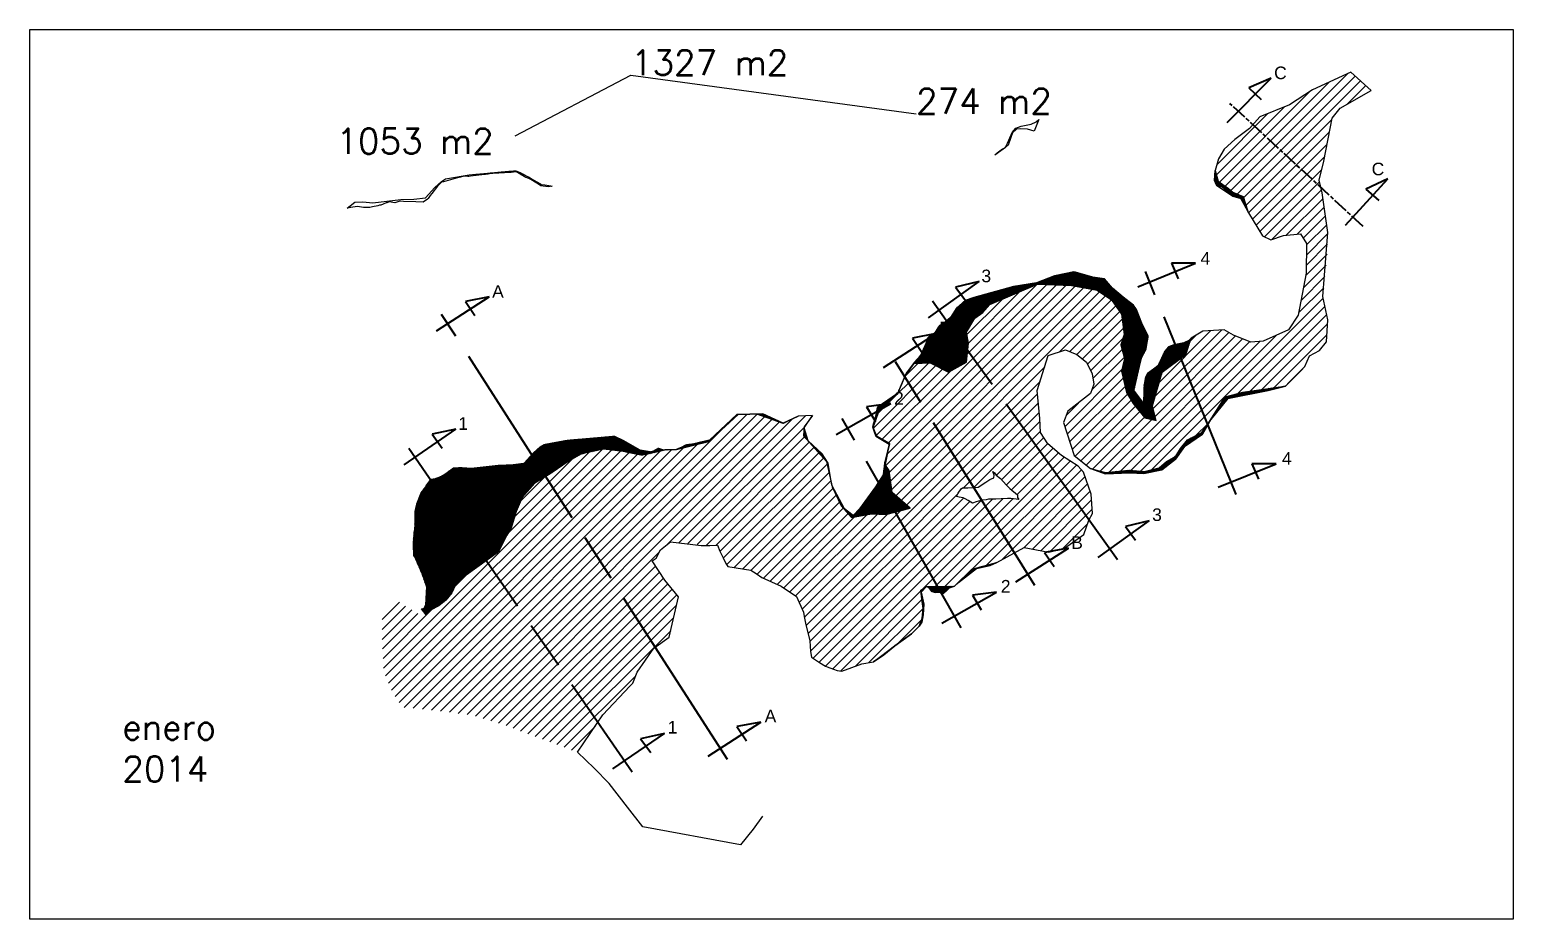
# Model space of a CAD drawing. Header units: metres. Extents: x 708941 to 724052, y 5405153 to 5413472.
# Drawn here: x 721692 to 724052, y 5405981 to 5407396 of the extents above; entities that cross this region are included whole.
import ezdxf

# ---------------------------------------------------------------- set-up
doc = ezdxf.new("R2010")
doc.units = ezdxf.units.M
doc.header["$LTSCALE"] = 12.7
doc.header["$MEASUREMENT"] = 0
doc.linetypes.add('ACAD_ISO08W100', pattern=[36, 24, -3, 6, -3])
doc.layers.add('contornos2', color=7, linetype='Continuous')
doc.layers.add('texto', color=7, linetype='Continuous')
doc.layers.add('corte', color=214, linetype='ACAD_ISO08W100', lineweight=40)
doc.styles.add('5mm', font='simplex', dxfattribs={"height": 2.5})
pattern_1 = [(45, (6811.0936, 946.8676), (-0.79549512883, 0.79549512883), [])]
pattern_2 = [(45, (13322.38214, 130.41411), (-0.0883883476483, 0.0883883476483), [])]
pattern_3 = [(45, (6811.0936, 946.8676), (-0.0883883476483, 0.0883883476483), [])]

msp = doc.modelspace()

# ---------------------------------------------------------------- hatches: boundary and pattern name
h = msp.add_hatch()
h.set_pattern_fill('ANSI31', color=250, scale=90, style=0)
h.set_pattern_definition([(45, (16064.47, 2075.857), (-7.954951288, 7.954951288), [])])
h.paths.add_polyline_path([(722436.8, 5406565.1), (722386.1, 5406528.3), (722368.4, 5406511.9), (722363.1, 5406500.2), (722353.9, 5406488.6), (722342.6, 5406479.7), (722329.2, 5406472.9), (722319, 5406461.3), (722299.1, 5406473.6), (722271.3, 5406490.8), (722252.1, 5406472.2), (722252.6, 5406423.1), (722254.8, 5406376.1), (722267.6, 5406344.2), (722283.9, 5406318.6), (722339.1, 5406313), (722394.4, 5406306), (722444.3, 5406291.2), (722563.5, 5406246.7), (722603.8, 5406306.2), (722651.2, 5406356.5), (722658.4, 5406374.4), (722684.5, 5406412.5), (722709.3, 5406430), (722723.8, 5406494), (722702, 5406520.7), (722681.7, 5406551), (722688, 5406555.6), (722695, 5406569), (722710.9, 5406581.4), (722760.5, 5406576.6), (722785.8, 5406576.1), (722802.4, 5406542.5), (722839.2, 5406536.5), (722856.2, 5406525.2), (722887.3, 5406511), (722911.9, 5406494.5), (722923, 5406469.5), (722925.8, 5406452.5), (722932.9, 5406424.4), (722935.3, 5406398.2), (722957.5, 5406383.9), (722983.6, 5406375.8), (723016.2, 5406387.3), (723034.3, 5406390.8), (723067.9, 5406415.8), (723094.7, 5406435.4), (723106.8, 5406447.5), (723111.9, 5406459.9), (723113.2, 5406475.6), (723111.1, 5406490.4), (723109.8, 5406504.6), (723118.7, 5406510.3), (723162.5, 5406510.9), (723163.4, 5406511.3), (723190.5, 5406538), (723230.2, 5406548.4), (723273.7, 5406572.7), (723313.3, 5406564.9), (723338.3, 5406571.4), (723368.9, 5406593.1), (723374.4, 5406607.6), (723377.1, 5406615.7), (723382.8, 5406626.3), (723380.5, 5406657.5), (723368.5, 5406692.4), (723360, 5406701.8), (723333.1, 5406718.9), (723311.6, 5406737.9), (723299.9, 5406755.4), (723298.6, 5406778), (723294.7, 5406822), (723312.2, 5406877.8), (723339.5, 5406886.9), (723358, 5406879.2), (723373.1, 5406867.4), (723382, 5406848.8), (723384.8, 5406832.2), (723379.7, 5406817.5), (723343.6, 5406789.1), (723336.3, 5406771.2), (723353.4, 5406718.9), (723378.8, 5406698.3), (723379.1, 5406698.2), (723403.1, 5406691.5), (723441.2, 5406695.6), (723465.4, 5406693.5), (723488.6, 5406699.2), (723500.4, 5406709), (723515.3, 5406717.7), (723522.7, 5406729.7), (723533.9, 5406743.8), (723556.4, 5406755.5), (723568.6, 5406773), (723593.8, 5406812), (723621.9, 5406819.3), (723689.2, 5406829.3), (723707.4, 5406845.4), (723720.4, 5406860.6), (723727.6, 5406877.6), (723743.7, 5406885.7), (723754.6, 5406899.9), (723756.7, 5406935), (723749, 5406971.8), (723756.2, 5407035.6), (723757, 5407073.4), (723748.3, 5407136.5), (723743.2, 5407156.8), (723750.5, 5407186.8), (723763.9, 5407255.4), (723776.7, 5407271.4), (723825.8, 5407299.3), (723793.8, 5407328.7), (723732.8, 5407300.3), (723696.2, 5407276.4), (723648.8, 5407257.5), (723632.4, 5407239.1), (723618.5, 5407228.7), (723609.1, 5407221.5), (723592, 5407206.2), (723583.6, 5407190.8), (723577.8, 5407172.2), (723582.7, 5407155.1), (723599.2, 5407143.6), (723605.8, 5407137.4), (723622.5, 5407130.5), (723630.4, 5407105.2), (723644.7, 5407082.9), (723652.8, 5407068.6), (723666.1, 5407061.9), (723686.2, 5407068.8), (723713.8, 5407071.4), (723723.1, 5407056.1), (723722.9, 5407009), (723709.9, 5406942.1), (723694.3, 5406919), (723653.6, 5406900.5), (723634.4, 5406898.8), (723606.9, 5406910.4), (723592.3, 5406918.6), (723558.2, 5406916.7), (723539.8, 5406905.2), (723531.2, 5406879.3), (723493.7, 5406851.2), (723477.9, 5406797.9), (723483.8, 5406774.4), (723466.2, 5406778.7), (723447.4, 5406801.7), (723436.7, 5406818.8), (723429, 5406852.8), (723433.4, 5406873.3), (723427.8, 5406895), (723433.3, 5406911.2), (723428.9, 5406943.7), (723412.8, 5406966.5), (723390, 5406981.5), (723349.2, 5406989.2), (723295.2, 5406991.4), (723219.4, 5406958.8), (723208.1, 5406946.1), (723195.4, 5406937.3), (723182.4, 5406914.9), (723185.3, 5406897.5), (723182.1, 5406867.4), (723153.4, 5406851.3), (723124.3, 5406866.4), (723099.1, 5406865.2), (723084.7, 5406844.8), (723072.7, 5406817.6), (723044.3, 5406793.2), (723033.9, 5406763.1), (723039.5, 5406749.5), (723060.4, 5406737.8), (723052.1, 5406705.2), (723059.1, 5406694.9), (723063.7, 5406659.7), (723092.8, 5406634.9), (723053.7, 5406625), (723031.1, 5406625.9), (722999.4, 5406620.2), (722983, 5406638.6), (722968.5, 5406669), (722959.6, 5406709.2), (722922.8, 5406750.2), (722923.8, 5406764.6), (722937.1, 5406782.4), (722914.4, 5406781.3), (722890.5, 5406769.6), (722848.4, 5406784.6), (722819.1, 5406784), (722771.8, 5406740.6), (722720.6, 5406728), (722702.1, 5406727.4), (722686.2, 5406723.3), (722667.1, 5406719.3), (722664.8, 5406719.1), (722645.4, 5406723), (722635.7, 5406725.4), (722604.8, 5406729), (722569.9, 5406721.2), (722569.9, 5406721.2), (722550.1, 5406710.5), (722521.5, 5406690.5), (722495.5, 5406674.9), (722475.3, 5406652), (722465.9, 5406629.9), (722457.5, 5406603.1), (722451.1, 5406591.9)])
h.paths.add_polyline_path([(723166.5, 5406653.7), (723169, 5406658.8), (723173.8, 5406665.9), (723175.8, 5406667.3), (723184.3, 5406667.2), (723195.9, 5406667.9), (723200.8, 5406668.3), (723212.9, 5406676.4), (723219.4, 5406680.5), (723225.5, 5406683.4), (723226.4, 5406687.5), (723224, 5406693.1), (723226.7, 5406691.3), (723229.6, 5406687.6), (723236.2, 5406682.3), (723245.2, 5406671.9), (723251.2, 5406666.3), (723263.2, 5406656.3), (723263.2, 5406652.1), (723265.7, 5406648.7), (723261.2, 5406649.3), (723252.8, 5406650.3), (723250.4, 5406650.3), (723247.3, 5406650.5), (723237.2, 5406649.7), (723229, 5406649.4), (723225.1, 5406649.4), (723217.2, 5406649.6), (723213.3, 5406648.4), (723207.7, 5406648), (723204.8, 5406647.1), (723197.5, 5406645.2), (723191.5, 5406643.2), (723184.8, 5406647), (723180.1, 5406649.8), (723177.1, 5406651.3), (723170.6, 5406652.4)], flags=16)
h = msp.add_hatch()
h.set_pattern_fill('ANSI31', color=46, scale=9, style=0)
h.set_pattern_definition(pattern_1)
h.paths.add_polyline_path([(723577.8, 5407172.2), (723582.7, 5407155.1), (723599.2, 5407143.6), (723605.8, 5407137.4), (723622.5, 5407130.5), (723629.8, 5407107.2), (723618.8, 5407127.3), (723606.2, 5407131.2), (723589.1, 5407145.7), (723579.8, 5407148.8), (723576.9, 5407156.4)])
h = msp.add_hatch()
h.set_pattern_fill('ANSI31', color=46, scale=9, style=0)
h.set_pattern_definition(pattern_1)
h.paths.add_polyline_path([(722937.1, 5406782.4), (722923.8, 5406764.6), (722922.8, 5406750.2), (722959.6, 5406709.2), (722968.5, 5406669), (722983, 5406638.6), (722999.4, 5406620.2), (723031.1, 5406625.9), (723053.7, 5406625), (723092.8, 5406634.9), (723063.7, 5406659.7), (723059.1, 5406694.9), (723052.1, 5406705.2), (723060.4, 5406737.8), (723039.5, 5406749.5), (723033.9, 5406763.1), (723044.3, 5406793.2), (723072.7, 5406817.6), (723084.7, 5406844.8), (723099.1, 5406865.2), (723124.3, 5406866.4), (723153.4, 5406851.3), (723182.1, 5406867.4), (723185.3, 5406897.5), (723182.4, 5406914.9), (723195.4, 5406937.3), (723208.1, 5406946.1), (723219.4, 5406958.8), (723295.2, 5406991.4), (723349.2, 5406989.2), (723390, 5406981.5), (723412.8, 5406966.5), (723428.9, 5406943.7), (723433.3, 5406911.2), (723427.8, 5406895), (723433.4, 5406873.3), (723429, 5406852.8), (723436.7, 5406818.8), (723447.4, 5406801.7), (723466.2, 5406778.7), (723483.8, 5406774.4), (723477.9, 5406797.9), (723493.7, 5406851.2), (723531.2, 5406879.3), (723539.8, 5406905.2), (723530.8, 5406881.9), (723507.7, 5406867.8), (723492.9, 5406856.5), (723486.4, 5406847), (723479.9, 5406817), (723472.4, 5406796.7), (723469.7, 5406792), (723449.1, 5406816.1), (723441.6, 5406840.2), (723440.1, 5406855.3), (723438.6, 5406882.9), (723443.6, 5406900.5), (723449.1, 5406910.4), (723456.1, 5406929.8), (723452.6, 5406950.8), (723447.7, 5406958.1), (723439.3, 5406964.1), (723420.7, 5406973), (723410.3, 5406977.8), (723402.1, 5406983.9), (723384.8, 5406997.1), (723373.1, 5407002.9), (723359.1, 5407007.8), (723353.2, 5407010.7), (723322.1, 5407004.3), (723293.7, 5406993.2), (723257, 5406987.5), (723193.9, 5406970), (723120, 5406903), (723109, 5406878), (723099.1, 5406866.7), (723086, 5406849.9), (723072.2, 5406817.3), (723040, 5406795.2), (723037.2, 5406780.7), (723032.4, 5406764.2), (723035.8, 5406754.6), (723038.1, 5406749.3), (723059, 5406736.7), (723052, 5406706.5), (723049.4, 5406688.1), (723037.3, 5406669), (723011.9, 5406634.1), (723001.9, 5406623.4), (722988.3, 5406634.1), (722968.1, 5406671.7), (722961.9, 5406706.7), (722952.4, 5406721.5), (722930.5, 5406742), (722924.1, 5406762.7)])
h = msp.add_hatch()
h.set_pattern_fill('ANSI31', color=30, style=0)
h.set_pattern_definition(pattern_3)
h.paths.add_polyline_path([(723353.2, 5407010.7), (723355.8, 5407010.6), (723383.1, 5407002.4), (723401.8, 5406999.7), (723414.7, 5406985.1), (723431.4, 5406970.4), (723447.7, 5406958.1), (723439.3, 5406964.1), (723410.3, 5406977.8), (723384.8, 5406997.1), (723373.1, 5407002.9), (723359.1, 5407007.8)])
h = msp.add_hatch()
h.set_pattern_fill('ANSI31', color=4, style=0)
h.set_pattern_definition(pattern_2)
h.paths.add_polyline_path([(723193.9, 5406970), (723180, 5406965.1), (723166.1, 5406953), (723157.8, 5406939.9), (723145.7, 5406928.6), (723139, 5406925.3), (723131.2, 5406913.2), (723121, 5406906.3), (723120, 5406903)])
h = msp.add_hatch()
h.set_pattern_fill('ANSI31', color=4, style=0)
h.set_pattern_definition(pattern_2)
h.paths.add_polyline_path([(723467.7, 5406887.5), (723471.4, 5406908.8), (723461.2, 5406929.1), (723452.6, 5406950.8), (723456.1, 5406929.8), (723449.1, 5406910.4), (723443.6, 5406900.5), (723438.6, 5406882.9), (723440.1, 5406855.3), (723441.6, 5406840.2), (723449.1, 5406816.1), (723469.7, 5406792), (723472.4, 5406796.7), (723479.9, 5406817), (723486.4, 5406847), (723492.9, 5406856.5), (723507.7, 5406867.8), (723494.9, 5406861.1), (723481.5, 5406850.5), (723464.7, 5406829.8), (723463.8, 5406801.9), (723448.6, 5406822.5), (723460.4, 5406873.8)])
h = msp.add_hatch()
h.set_pattern_fill('ANSI31', color=102, style=0)
h.set_pattern_definition(pattern_3)
h.paths.add_polyline_path([(723464.7, 5406829.8), (723466.9, 5406842.8), (723470.2, 5406849.4), (723485.4, 5406860.1), (723491.1, 5406864.5), (723493.8, 5406872.4), (723496.1, 5406878.9), (723498.3, 5406884.3), (723504.2, 5406890.1), (723511.4, 5406890.7), (723518.4, 5406890.4), (723521.7, 5406890.2), (723532.6, 5406886.7), (723530.8, 5406881.9), (723510.2, 5406869.3), (723494.9, 5406861.1), (723481.5, 5406850.5)])
h = msp.add_hatch()
h.set_pattern_fill('ANSI31', color=5)
h.set_pattern_definition([(45, (7053.77606, 599.07229), (-0.0883883476483, 0.0883883476483), [])])
h.paths.add_polyline_path([(723470.2, 5406849.4), (723479.5, 5406856.1), (723486.7, 5406861.4), (723490, 5406867.8), (723497.7, 5406884.8), (723503.5, 5406891.4), (723512.1, 5406894.6), (723527.8, 5406898.1), (723535.7, 5406901.6), (723539.8, 5406905.2), (723532.6, 5406886.7), (723521.7, 5406890.2), (723511.3, 5406890.7), (723504.1, 5406890.1), (723498.3, 5406884.3), (723495.4, 5406876.9), (723491.2, 5406864.6), (723486.6, 5406861), (723485.4, 5406860.1), (723482.4, 5406858), (723475.8, 5406853.4), (723473.8, 5406851.9), (723472.9, 5406851.3), (723471.9, 5406850.6), (723471.4, 5406850.3), (723470.8, 5406849.9), (723470.5, 5406849.7), (723470.4, 5406849.6), (723470.4, 5406849.6)])
h = msp.add_hatch()
h.set_pattern_fill('ANSI31', color=46, scale=9, style=0)
h.set_pattern_definition(pattern_1)
h.paths.add_polyline_path([(723379.3, 5406698.1), (723403.1, 5406691.5), (723441.2, 5406695.6), (723465.4, 5406693.5), (723488.6, 5406699.2), (723500.4, 5406709), (723515.3, 5406717.7), (723522.7, 5406729.7), (723533.9, 5406743.8), (723556.4, 5406755.5), (723568.6, 5406773), (723593.8, 5406812), (723621.9, 5406819.3), (723689.2, 5406829.3), (723662, 5406822.1), (723598.2, 5406809.2), (723571, 5406776.2), (723557.8, 5406752.8), (723542.9, 5406742.7), (723529.2, 5406732.9), (723514.7, 5406713.1), (723492.8, 5406695.9), (723464.6, 5406690.2), (723441.9, 5406691.1), (723402.9, 5406689.4)])
h = msp.add_hatch()
h.set_pattern_fill('ANSI31', color=46, scale=9, style=0)
h.set_pattern_definition([(45, (14361.4493, -2725.0722), (-0.79549512883, 0.79549512883), [])])
h.paths.add_polyline_path([(722322.5, 5406465.2), (722315.2, 5406474.8), (722341.2, 5406480.5), (722351.5, 5406486.8), (722346.5, 5406499.8), (722344.6, 5406506.5), (722336.2, 5406542.2), (722349.6, 5406581.3), (722358.5, 5406599.7), (722370.8, 5406621.4), (722383.4, 5406631.2), (722410.3, 5406655.2), (722434.9, 5406680), (722448.2, 5406687.3), (722502.6, 5406696), (722528.5, 5406709.9), (722552, 5406720.6), (722569.9, 5406721.2), (722594, 5406729), (722622.1, 5406733.1), (722643.3, 5406724.5), (722666.8, 5406720), (722702.7, 5406728.1), (722721.4, 5406728.6), (722737.5, 5406734.4), (722771.4, 5406740.9), (722816.6, 5406784.1), (722858.3, 5406785), (722890.3, 5406770.3), (722914.4, 5406781.3), (722890.5, 5406769.6), (722848.4, 5406784.6), (722819.1, 5406784), (722771.8, 5406740.6), (722720.6, 5406728), (722702.1, 5406727.4), (722686.2, 5406723.3), (722667.1, 5406719.3), (722664.8, 5406719.1), (722645.4, 5406723), (722635.7, 5406725.4), (722604.8, 5406729), (722569.9, 5406721.2), (722569.9, 5406721.2), (722550.1, 5406710.5), (722521.5, 5406690.5), (722495.5, 5406674.9), (722475.3, 5406652), (722465.9, 5406629.9), (722457.5, 5406603.1), (722451.1, 5406591.9), (722436.8, 5406565.1), (722386.1, 5406528.3), (722368.4, 5406511.9), (722363.1, 5406500.2), (722353.9, 5406488.6), (722342.6, 5406479.7), (722329.2, 5406472.9)])
h = msp.add_hatch()
h.set_pattern_fill('ANSI31', color=30, style=0)
h.set_pattern_definition(pattern_3)
h.paths.add_polyline_path([(722318.9, 5406475.6), (722341.2, 5406480.5), (722351.5, 5406486.8), (722340.5, 5406503.7), (722333.8, 5406555.2), (722350.1, 5406593.8), (722365.8, 5406622.5), (722385.6, 5406638.6), (722411.2, 5406662.1), (722439.4, 5406686), (722472.7, 5406696.6), (722507.5, 5406699.9), (722540.8, 5406719.4), (722577.3, 5406723.6), (722594, 5406729), (722622.1, 5406733.1), (722643.3, 5406724.5), (722666.8, 5406720), (722702.7, 5406728.1), (722702.4, 5406728.1), (722686.3, 5406724.4), (722678, 5406723.3), (722656, 5406726), (722624.4, 5406746.2), (722587.7, 5406744.5), (722548, 5406736.5), (722513.8, 5406711.4), (722489.6, 5406698.6), (722452.9, 5406694.9), (722414.9, 5406694.7), (722371.3, 5406665.8), (722351.3, 5406643.1), (722341.8, 5406622), (722326.6, 5406563.6), (722324, 5406527.7), (722321.5, 5406481.2)])
h = msp.add_hatch()
h.set_pattern_fill('ANSI31', color=5)
h.set_pattern_definition([(45, (6968.08321, 524.51514), (-0.0883883476483, 0.0883883476483), [])])
h.paths.add_polyline_path([(722679.8, 5406724.8), (722674.4, 5406723.8), (722665.9, 5406724.8), (722662.2, 5406725.3), (722662.1, 5406725.3), (722658.6, 5406727.6), (722655.6, 5406729.4), (722646.1, 5406735.4), (722642.7, 5406736.7), (722638.5, 5406738.3), (722638.3, 5406738.5), (722632.7, 5406741.9), (722631.7, 5406742.5), (722624.8, 5406746.6), (722623.9, 5406747.1), (722622.7, 5406747.8), (722622.6, 5406747.9), (722618.2, 5406747.1), (722614.9, 5406746.5), (722614, 5406746.4), (722609.1, 5406746.4), (722607.1, 5406746.4), (722604.8, 5406746.4), (722603.6, 5406746.3), (722599.6, 5406745.9), (722595.1, 5406745.4), (722594.7, 5406745.4), (722591.9, 5406745.3), (722589.2, 5406745.3), (722586.8, 5406745.2), (722586, 5406745.2), (722585.1, 5406745.2), (722582.9, 5406744.8), (722578.2, 5406744.1), (722573.7, 5406743.4), (722572.1, 5406743.2), (722550.1, 5406740.6), (722547.2, 5406740.3), (722545.6, 5406740.3), (722538.8, 5406740.6), (722537.9, 5406740.3), (722534.2, 5406739), (722525.9, 5406736.8), (722507, 5406731.9), (722505.4, 5406731.5), (722503.9, 5406731.2), (722497.3, 5406724.6), (722488.4, 5406713.2), (722485.8, 5406709.8), (722482.6, 5406705.2), (722481.6, 5406703.9), (722474.6, 5406699.3), (722463.2, 5406699.8), (722443.3, 5406700.7), (722437.7, 5406700.9), (722429.4, 5406698.2), (722420.5, 5406699.7), (722420.3, 5406699.8), (722417.3, 5406698.6), (722416.8, 5406698.6), (722416.6, 5406698.7), (722415.6, 5406698.2), (722411.3, 5406696.3), (722407.2, 5406694.7), (722405.5, 5406694.4), (722402.6, 5406693.7), (722393.9, 5406691.9), (722389.7, 5406691), (722383.5, 5406691), (722380, 5406690.9), (722370.4, 5406692.4), (722370.1, 5406692.3), (722362.7, 5406691.5), (722353.9, 5406689.9), (722366.2, 5406699.1), (722378.5, 5406699.6), (722394.6, 5406698.4), (722439.1, 5406703.3), (722459.7, 5406704), (722478.4, 5406706.4), (722493.2, 5406722.8), (722504.1, 5406732.4), (722510.4, 5406736.2), (722547.7, 5406743), (722558.5, 5406744), (722564.8, 5406744.5), (722571.1, 5406745), (722577, 5406745.5), (722581.4, 5406745.9), (722588.2, 5406746.5), (722598.7, 5406747.4), (722610.8, 5406748.5), (722618.4, 5406749.1), (722622.3, 5406749.5), (722629, 5406746.3), (722632.8, 5406744.5), (722634.6, 5406743.7), (722636, 5406743), (722639.5, 5406741), (722642.1, 5406739.5), (722648.3, 5406735.9), (722655.5, 5406731.8), (722661.2, 5406728.5), (722662.6, 5406727.7), (722668.5, 5406726.7), (722674.7, 5406725.7), (722677.1, 5406725.3), (722679.1, 5406725)])
h = msp.add_hatch()
h.set_pattern_fill('ANSI31', color=102, style=0)
h.set_pattern_definition(pattern_3)
h.paths.add_polyline_path([(722572.7, 5406743.2), (722585.1, 5406745.2), (722592.1, 5406745.3), (722595, 5406745.4), (722598.7, 5406745.8), (722605.2, 5406746.4), (722614.1, 5406746.4), (722618, 5406747.1), (722622.7, 5406747.9), (722631.7, 5406742.6), (722638.2, 5406738.5), (722646, 5406735.4), (722657.9, 5406728), (722662.2, 5406725.3), (722656, 5406726), (722624.4, 5406746.2), (722599, 5406745), (722587.7, 5406744.5), (722583.7, 5406743.7)])
h = msp.add_hatch()
h.set_pattern_fill('ANSI31', color=102, style=0)
h.set_pattern_definition(pattern_3)
h.paths.add_polyline_path([(722720.3, 5406728.6), (722721.4, 5406728.6), (722737.5, 5406734.4), (722753.7, 5406737.5), (722771.4, 5406740.9), (722773.9, 5406743.2), (722784.3, 5406753.2), (722773.5, 5406743.3), (722765.2, 5406741.5), (722760.3, 5406740.4), (722747.4, 5406737.2), (722737.5, 5406736.1), (722729.2, 5406732.1)])
h = msp.add_hatch()
h.set_pattern_fill('ANSI31', color=1, scale=9, style=0)
h.set_pattern_definition([(45, (3514.838, 2507.7259), (-0.79549512883, 0.79549512883), [])])
h.paths.add_polyline_path([(722323, 5406508.6), (722315.1, 5406531), (722303.1, 5406558.5), (722302.2, 5406580.5), (722307.3, 5406598.9), (722307.6, 5406612.3), (722313.9, 5406628.1), (722324.4, 5406643.9), (722335.3, 5406659), (722353.4, 5406673), (722370.7, 5406680.5), (722382.8, 5406684.8), (722399.9, 5406687.4), (722415.9, 5406697.3), (722448.2, 5406699.7), (722474, 5406698), (722487.5, 5406701.1), (722505.7, 5406726.1), (722533.4, 5406736.4), (722557.1, 5406738.3), (722548, 5406736.5), (722513.8, 5406711.4), (722489.6, 5406698.6), (722452.9, 5406694.9), (722414.9, 5406694.7), (722371.3, 5406665.8), (722351.3, 5406643.1), (722341.8, 5406622), (722326.6, 5406563.6)])
h = msp.add_hatch()
h.set_pattern_fill('ANSI31', color=4, style=0)
h.set_pattern_definition(pattern_2)
h.paths.add_polyline_path([(722594, 5406729), (722577.3, 5406723.6), (722540.8, 5406719.4), (722507.5, 5406699.9), (722472.7, 5406696.6), (722439.4, 5406686), (722411.2, 5406662.1), (722385.6, 5406638.6), (722365.8, 5406622.5), (722350.1, 5406593.8), (722333.8, 5406555.2), (722340.5, 5406503.7), (722351.5, 5406486.8), (722346.5, 5406499.8), (722344.6, 5406506.5), (722336.2, 5406542.2), (722349.6, 5406581.3), (722358.5, 5406599.7), (722370.8, 5406621.4), (722383.4, 5406631.2), (722410.3, 5406655.2), (722434.9, 5406680), (722448.2, 5406687.3), (722502.6, 5406696), (722528.5, 5406709.9), (722552, 5406720.6), (722569.9, 5406721.2)])
h = msp.add_hatch()
h.set_pattern_fill('ANSI31', color=102, style=0)
h.set_pattern_definition(pattern_3)
h.paths.add_polyline_path([(722481.7, 5406704), (722486.3, 5406710.5), (722490.4, 5406715.7), (722495.5, 5406722.2), (722497.6, 5406724.9), (722503.8, 5406731.2), (722505.4, 5406731.5), (722490.2, 5406709.6)])
h = msp.add_hatch()
h.set_pattern_fill('ANSI31', color=102, style=0)
h.set_pattern_definition(pattern_3)
h.paths.add_polyline_path([(722534.3, 5406739), (722538.8, 5406740.6), (722547.2, 5406740.3)])
h = msp.add_hatch()
h.set_pattern_fill('ANSI31', color=102, style=0)
h.set_pattern_definition(pattern_3)
h.paths.add_polyline_path([(722674.4, 5406723.8), (722678, 5406723.3), (722686.3, 5406724.4), (722700.3, 5406727.6), (722692.1, 5406730.6), (722683.8, 5406725.6)])
h = msp.add_hatch()
h.set_pattern_fill('ANSI31', color=102, style=0)
h.set_pattern_definition([(45, (15139.3458, -1075.63217), (-0.0883883476483, 0.0883883476483), [])])
h.paths.add_polyline_path([(722322.7, 5406670.4), (722338.4, 5406674.6), (722348.1, 5406683), (722365.9, 5406689.5), (722388.7, 5406690.5), (722405.4, 5406694), (722407.2, 5406694.7), (722397.8, 5406692.7), (722394, 5406691.9), (722389.7, 5406691), (722379.9, 5406690.9), (722370.4, 5406692.4), (722362.1, 5406691.4), (722353.9, 5406689.9), (722347.3, 5406686.1), (722345.5, 5406685.1), (722337.4, 5406682), (722329.7, 5406680.7), (722326, 5406675.3)])
h = msp.add_hatch()
h.set_pattern_fill('ANSI31', color=102, style=0)
h.set_pattern_definition(pattern_3)
h.paths.add_polyline_path([(722411.6, 5406696.4), (722416.6, 5406698.7), (722417.3, 5406698.6)])
h = msp.add_hatch()
h.set_pattern_fill('ANSI31', color=46, scale=9, style=0)
h.set_pattern_definition(pattern_1)
h.paths.add_polyline_path([(723034.3, 5406390.8), (723067.9, 5406415.8), (723094.7, 5406435.4), (723106.8, 5406447.5), (723111.9, 5406459.9), (723113.2, 5406475.6), (723111.1, 5406490.4), (723109.8, 5406504.6), (723118.7, 5406510.3), (723162.5, 5406510.9), (723163.4, 5406511.3), (723190.5, 5406538), (723230.2, 5406548.4), (723219.6, 5406544), (723198.2, 5406539.1), (723169.4, 5406516.6), (723163.3, 5406511.1), (723155.2, 5406508.3), (723151.1, 5406504.3), (723145.7, 5406499.3), (723139.6, 5406501.4), (723132.9, 5406501.1), (723127, 5406502.6), (723122.1, 5406509.1), (723118.7, 5406510.3), (723118.7, 5406510.3), (723110.1, 5406501.4), (723114.3, 5406482.4), (723113.5, 5406465.4), (723112.2, 5406459.7), (723110.9, 5406453.6), (723107, 5406447.4), (723094.8, 5406435.3), (723068.2, 5406415.8), (723062.5, 5406411), (723056.7, 5406406.5), (723050.5, 5406401.9)])
at = {"layer": 'texto'}
h = msp.add_hatch(dxfattribs=at)
h.set_pattern_fill('ANSI31', color=216, style=0)
h.set_pattern_definition([(45, (3811.40674, 1038.13533), (-0.0883883476483, 0.0883883476483), [])])
h.paths.add_polyline_path([(722303, 5406558.8), (722302.6, 5406559.5), (722301.9, 5406580.4), (722304.4, 5406606.5), (722304.4, 5406628.9), (722307.4, 5406642), (722314.6, 5406660.2), (722322.7, 5406670.4), (722338.4, 5406674.6), (722348.1, 5406683), (722365.9, 5406689.5), (722388.7, 5406690.5), (722405.4, 5406694), (722420.3, 5406699.8), (722428.5, 5406698.3), (722430.3, 5406698.4), (722437.7, 5406700.9), (722474.6, 5406699.3), (722490.2, 5406709.6), (722505.4, 5406731.5), (722534.3, 5406739), (722572.2, 5406743.2), (722583.7, 5406743.7), (722557.1, 5406738.3), (722533.4, 5406736.4), (722505.7, 5406726.1), (722487.5, 5406701.1), (722474, 5406698), (722448.2, 5406699.7), (722415.9, 5406697.3), (722399.9, 5406687.4), (722382.8, 5406684.8), (722370.7, 5406680.5), (722353.4, 5406673), (722335.3, 5406659), (722324.4, 5406643.9), (722313.9, 5406628.1), (722307.6, 5406612.3), (722307.3, 5406598.9), (722302.2, 5406580.5)])

# ---------------------------------------------------------------- linework, layer by layer
for points in [[(721691.7, 5407396.1), (724052.2, 5407396.1), (724052.2, 5405981.1), (721691.7, 5405981.1)], [(723227.5, 5407197.2), (723236.9, 5407203.9), (723244, 5407209.2), (723247.3, 5407215.6), (723255.1, 5407232.6), (723260.9, 5407239.2), (723269.4, 5407242.4), (723285.1, 5407245.9), (723293, 5407249.4), (723297.1, 5407253), (723289.9, 5407234.5), (723279, 5407238), (723268.7, 5407238.5), (723261.5, 5407237.9), (723255.6, 5407232.1), (723252.7, 5407224.7), (723248.5, 5407212.4), (723243.9, 5407208.8), (723242.7, 5407207.8), (723239.7, 5407205.8), (723233.2, 5407201.2), (723231.1, 5407199.7), (723230.2, 5407199.1), (723229.2, 5407198.4), (723228.7, 5407198.1), (723228.2, 5407197.7), (723227.8, 5407197.5), (723227.8, 5407197.4), (723227.7, 5407197.4)], [(722522.8, 5407147.2), (722517.4, 5407146.1), (722508.9, 5407147.2), (722505.2, 5407147.6), (722505.1, 5407147.7), (722501.6, 5407149.9), (722498.6, 5407151.8), (722489.1, 5407157.7), (722485.7, 5407159.1), (722481.5, 5407160.7), (722481.3, 5407160.8), (722475.8, 5407164.3), (722474.8, 5407164.9), (722467.8, 5407169), (722466.9, 5407169.5), (722465.7, 5407170.2), (722465.6, 5407170.2), (722461.2, 5407169.4), (722457.9, 5407168.9), (722457, 5407168.7), (722452.1, 5407168.8), (722450.1, 5407168.8), (722447.8, 5407168.8), (722446.6, 5407168.6), (722442.6, 5407168.2), (722438.1, 5407167.8), (722437.7, 5407167.7), (722435, 5407167.7), (722432.2, 5407167.6), (722429.8, 5407167.6), (722429, 5407167.6), (722428.1, 5407167.5), (722425.9, 5407167.2), (722421.2, 5407166.5), (722416.7, 5407165.7), (722415.1, 5407165.6), (722393.1, 5407162.9), (722390.2, 5407162.6), (722388.6, 5407162.7), (722381.8, 5407163), (722380.9, 5407162.6), (722377.2, 5407161.3), (722368.9, 5407159.2), (722350.1, 5407154.3), (722348.4, 5407153.9), (722346.9, 5407153.5), (722340.3, 5407147), (722331.4, 5407135.5), (722328.8, 5407132.2), (722325.6, 5407127.6), (722324.6, 5407126.3), (722317.6, 5407121.6), (722306.2, 5407122.1), (722286.3, 5407123), (722280.7, 5407123.2), (722272.4, 5407120.5), (722263.5, 5407122.1), (722263.3, 5407122.1), (722260.3, 5407120.9), (722259.8, 5407121), (722259.6, 5407121), (722258.6, 5407120.6), (722254.3, 5407118.6), (722250.2, 5407117.1), (722248.5, 5407116.7), (722245.6, 5407116.1), (722236.9, 5407114.2), (722232.7, 5407113.4), (722226.6, 5407113.3), (722223, 5407113.2), (722213.4, 5407114.7), (722213.1, 5407114.7), (722205.7, 5407113.8), (722196.9, 5407112.2), (722209.2, 5407121.5), (722221.5, 5407122), (722237.6, 5407120.8), (722282.1, 5407125.7), (722302.7, 5407126.3), (722321.4, 5407128.8), (722336.2, 5407145.2), (722347.1, 5407154.8), (722353.4, 5407158.6), (722390.7, 5407165.4), (722401.5, 5407166.3), (722407.9, 5407166.9), (722414.1, 5407167.4), (722420, 5407167.9), (722424.4, 5407168.3), (722431.2, 5407168.8), (722441.7, 5407169.7), (722453.8, 5407170.8), (722461.4, 5407171.5), (722465.3, 5407171.8), (722472.1, 5407168.7), (722475.8, 5407166.9), (722477.6, 5407166.1), (722479, 5407165.4), (722482.6, 5407163.3), (722485.1, 5407161.9), (722491.3, 5407158.3), (722498.5, 5407154.1), (722504.3, 5407150.8), (722505.6, 5407150), (722511.5, 5407149.1), (722517.7, 5407148), (722520.2, 5407147.6), (722522.1, 5407147.3)]]:
    msp.add_lwpolyline(points, close=True)
msp.add_lwpolyline([(722464.2, 5407227.1), (722648.3, 5407323.7), (723102, 5407262.4)])
at = {"color": 46}
for points in [[(723577.8, 5407172.2), (723582.7, 5407155.1), (723599.2, 5407143.6), (723605.8, 5407137.4), (723622.5, 5407130.5), (723629.8, 5407107.2), (723618.8, 5407127.3), (723606.2, 5407131.2), (723589.1, 5407145.7), (723579.8, 5407148.8), (723576.9, 5407156.4)], [(722937.1, 5406782.4), (722923.8, 5406764.6), (722922.8, 5406750.2), (722959.6, 5406709.2), (722968.5, 5406669), (722983, 5406638.6), (722999.4, 5406620.2), (723031.1, 5406625.9), (723053.7, 5406625), (723092.8, 5406634.9), (723063.7, 5406659.7), (723059.1, 5406694.9), (723052.1, 5406705.2), (723060.4, 5406737.8), (723039.5, 5406749.5), (723033.9, 5406763.1), (723044.3, 5406793.2), (723072.7, 5406817.6), (723084.7, 5406844.8), (723099.1, 5406865.2), (723124.3, 5406866.4), (723153.4, 5406851.3), (723182.1, 5406867.4), (723185.3, 5406897.5), (723182.4, 5406914.9), (723195.4, 5406937.3), (723208.1, 5406946.1), (723219.4, 5406958.8), (723295.2, 5406991.4), (723349.2, 5406989.2), (723390, 5406981.5), (723412.8, 5406966.5), (723428.9, 5406943.7), (723433.3, 5406911.2), (723427.8, 5406895), (723433.4, 5406873.3), (723429, 5406852.8), (723436.7, 5406818.8), (723447.4, 5406801.7), (723466.2, 5406778.7), (723483.8, 5406774.4), (723477.9, 5406797.9), (723493.7, 5406851.2), (723531.2, 5406879.3), (723539.8, 5406905.2), (723530.8, 5406881.9), (723507.7, 5406867.8), (723492.9, 5406856.5), (723486.4, 5406847), (723479.9, 5406817), (723472.4, 5406796.7), (723469.7, 5406792), (723449.1, 5406816.1), (723441.6, 5406840.2), (723440.1, 5406855.3), (723438.6, 5406882.9), (723443.6, 5406900.5), (723449.1, 5406910.4), (723456.1, 5406929.8), (723452.6, 5406950.8), (723447.7, 5406958.1), (723439.3, 5406964.1), (723420.7, 5406973), (723410.3, 5406977.8), (723402.1, 5406983.9), (723384.8, 5406997.1), (723373.1, 5407002.9), (723359.1, 5407007.8), (723353.2, 5407010.7), (723322.1, 5407004.3), (723293.7, 5406993.2), (723257, 5406987.5), (723193.9, 5406970), (723120, 5406903), (723109, 5406878), (723099.1, 5406866.7), (723086, 5406849.9), (723072.2, 5406817.3), (723040, 5406795.2), (723037.2, 5406780.7), (723032.4, 5406764.2), (723035.8, 5406754.6), (723038.1, 5406749.3), (723059, 5406736.7), (723052, 5406706.5), (723049.4, 5406688.1), (723037.3, 5406669), (723011.9, 5406634.1), (723001.9, 5406623.4), (722988.3, 5406634.1), (722968.1, 5406671.7), (722961.9, 5406706.7), (722952.4, 5406721.5), (722930.5, 5406742), (722924.1, 5406762.7)], [(723379.3, 5406698.1), (723403.1, 5406691.5), (723441.2, 5406695.6), (723465.4, 5406693.5), (723488.6, 5406699.2), (723500.4, 5406709), (723515.3, 5406717.7), (723522.7, 5406729.7), (723533.9, 5406743.8), (723556.4, 5406755.5), (723568.6, 5406773), (723593.8, 5406812), (723621.9, 5406819.3), (723689.2, 5406829.3), (723662, 5406822.1), (723598.2, 5406809.2), (723571, 5406776.2), (723557.8, 5406752.8), (723542.9, 5406742.7), (723529.2, 5406732.9), (723514.7, 5406713.1), (723492.8, 5406695.9), (723464.6, 5406690.2), (723441.9, 5406691.1), (723402.9, 5406689.4)], [(722322.5, 5406465.2), (722315.2, 5406474.8), (722341.2, 5406480.5), (722351.5, 5406486.8), (722346.5, 5406499.8), (722344.6, 5406506.5), (722336.2, 5406542.2), (722349.6, 5406581.3), (722358.5, 5406599.7), (722370.8, 5406621.4), (722383.4, 5406631.2), (722410.3, 5406655.2), (722434.9, 5406680), (722448.2, 5406687.3), (722502.6, 5406696), (722528.5, 5406709.9), (722552, 5406720.6), (722569.9, 5406721.2), (722594, 5406729), (722622.1, 5406733.1), (722643.3, 5406724.5), (722666.8, 5406720), (722702.7, 5406728.1), (722721.4, 5406728.6), (722737.5, 5406734.4), (722771.4, 5406740.9), (722816.6, 5406784.1), (722858.3, 5406785), (722890.3, 5406770.3), (722914.4, 5406781.3), (722890.5, 5406769.6), (722848.4, 5406784.6), (722819.1, 5406784), (722771.8, 5406740.6), (722720.6, 5406728), (722702.1, 5406727.4), (722686.2, 5406723.3), (722667.1, 5406719.3), (722664.8, 5406719.1), (722645.4, 5406723), (722635.7, 5406725.4), (722604.8, 5406729), (722569.9, 5406721.2), (722569.9, 5406721.2), (722550.1, 5406710.5), (722521.5, 5406690.5), (722495.5, 5406674.9), (722475.3, 5406652), (722465.9, 5406629.9), (722457.5, 5406603.1), (722451.1, 5406591.9), (722436.8, 5406565.1), (722386.1, 5406528.3), (722368.4, 5406511.9), (722363.1, 5406500.2), (722353.9, 5406488.6), (722342.6, 5406479.7), (722329.2, 5406472.9)], [(723034.3, 5406390.8), (723067.9, 5406415.8), (723094.7, 5406435.4), (723106.8, 5406447.5), (723111.9, 5406459.9), (723113.2, 5406475.6), (723111.1, 5406490.4), (723109.8, 5406504.6), (723118.7, 5406510.3), (723162.5, 5406510.9), (723163.4, 5406511.3), (723190.5, 5406538), (723230.2, 5406548.4), (723219.6, 5406544), (723198.2, 5406539.1), (723169.4, 5406516.6), (723163.3, 5406511.1), (723155.2, 5406508.3), (723151.1, 5406504.3), (723145.7, 5406499.3), (723139.6, 5406501.4), (723132.9, 5406501.1), (723127, 5406502.6), (723122.1, 5406509.1), (723118.7, 5406510.3), (723118.7, 5406510.3), (723110.1, 5406501.4), (723114.3, 5406482.4), (723113.5, 5406465.4), (723112.2, 5406459.7), (723110.9, 5406453.6), (723107, 5406447.4), (723094.8, 5406435.3), (723068.2, 5406415.8), (723062.5, 5406411), (723056.7, 5406406.5), (723050.5, 5406401.9)]]:
    msp.add_lwpolyline(points, close=True, dxfattribs=at)
at = {"color": 5}
for points in [[(723464.7, 5406829.8), (723463.8, 5406801.9), (723448.6, 5406822.5), (723460.4, 5406873.8), (723467.7, 5406887.5), (723471.4, 5406908.8), (723461.2, 5406929.1), (723461.2, 5406929.1), (723461.2, 5406929.1), (723452.6, 5406950.8), (723447.7, 5406958.1), (723431.4, 5406970.4), (723414.7, 5406985.1), (723401.8, 5406999.7), (723383.1, 5407002.4), (723355.8, 5407010.6), (723353.2, 5407010.7), (723322.1, 5407004.3), (723293.7, 5406993.2), (723257, 5406987.5), (723193.9, 5406970), (723180, 5406965.1), (723166.1, 5406953), (723157.8, 5406939.9), (723145.7, 5406928.6), (723139, 5406925.3), (723131.2, 5406913.2), (723121, 5406906.3), (723120, 5406903), (723109, 5406878), (723099.1, 5406866.7), (723086, 5406849.9), (723086, 5406849.9), (723072.2, 5406817.3), (723040, 5406795.2), (723037.2, 5406780.7), (723037.2, 5406780.7), (723032.4, 5406764.2), (723038.1, 5406749.3), (723059, 5406736.7), (723049.4, 5406688.1), (723037.3, 5406669), (723011.9, 5406634.1), (723001.9, 5406623.4), (722988.3, 5406634.1), (722988.3, 5406634.1), (722968.1, 5406671.7), (722961.9, 5406706.7), (722952.4, 5406721.5), (722930.5, 5406742), (722924.1, 5406762.7), (722924.1, 5406762.7), (722937.1, 5406782.4), (722914.4, 5406781.3), (722890.3, 5406770.3), (722858.3, 5406785), (722816.6, 5406784.1), (722773.5, 5406743.3)], [(722322.7, 5406670.4), (722314.6, 5406660.2), (722307.4, 5406642), (722304.4, 5406628.9), (722304.4, 5406606.5), (722301.9, 5406580.4), (722302.6, 5406559.5), (722303.6, 5406558)], [(722322.7, 5406670.4), (722314.6, 5406660.2), (722307.4, 5406642), (722304.4, 5406628.9), (722304.4, 5406606.5), (722301.9, 5406580.4), (722302.6, 5406559.5), (722303.6, 5406558)]]:
    msp.add_lwpolyline(points, dxfattribs=at)
msp.add_lwpolyline([(723191.5, 5406643.2), (723184.8, 5406647), (723180.1, 5406649.8), (723177.1, 5406651.3), (723170.6, 5406652.4), (723166.5, 5406653.7), (723169, 5406658.8), (723173.8, 5406665.9), (723175.8, 5406667.3), (723184.3, 5406667.2), (723195.9, 5406667.9), (723200.8, 5406668.3), (723212.9, 5406676.4), (723219.4, 5406680.5), (723225.5, 5406683.4), (723226.4, 5406687.5), (723224, 5406693.1), (723226.7, 5406691.3), (723229.6, 5406687.6), (723236.2, 5406682.3), (723245.2, 5406671.9), (723251.2, 5406666.3), (723263.2, 5406656.3), (723263.2, 5406652.1), (723265.7, 5406648.7), (723261.2, 5406649.3), (723252.8, 5406650.3), (723250.4, 5406650.3), (723247.3, 5406650.5), (723237.2, 5406649.7), (723229, 5406649.4), (723225.1, 5406649.4), (723217.2, 5406649.6), (723213.3, 5406648.4), (723207.7, 5406648), (723204.8, 5406647.1), (723197.5, 5406645.2)], close=True, dxfattribs=at)
at = {"layer": 'contornos2', "color": 5}
for points in [[(722857.7, 5406145.3), (722842.7, 5406124.5), (722822.7, 5406099.4), (722667, 5406128.3), (722643.1, 5406159.3), (722613.5, 5406197), (722589.8, 5406221.5), (722563.5, 5406246.7), (722603.8, 5406306.2), (722646.8, 5406351.8), (722651.2, 5406356.5), (722658.4, 5406374.4), (722684.5, 5406412.5), (722709.3, 5406430), (722723.8, 5406494), (722702.2, 5406520.5), (722682.1, 5406551), (722688.2, 5406555.7), (722695.1, 5406569), (722711.1, 5406581.3), (722711.1, 5406581.3), (722759.9, 5406575.9), (722774.1, 5406575.4), (722786.1, 5406576.1), (722789.7, 5406566.4), (722795.2, 5406556.2), (722799.5, 5406547), (722802.7, 5406542.3), (722839, 5406536.6), (722839, 5406536.6), (722839, 5406536.6), (722847.5, 5406530.9), (722856.4, 5406525), (722887.5, 5406510.8), (722911.8, 5406494.4), (722922.9, 5406469.5), (722923.9, 5406462.5), (722926, 5406452.3), (722932.7, 5406423.8), (722934, 5406407.1), (722935.4, 5406398), (722935.4, 5406398), (722948.1, 5406389.4), (722957.7, 5406383.8), (722960.4, 5406382.6), (722970.7, 5406379.1), (722976.4, 5406376.8), (722983.9, 5406375.8), (722983.9, 5406375.8), (722983.9, 5406375.8), (723015.8, 5406387.4), (723034.3, 5406390.8), (723050.5, 5406401.9), (723056.7, 5406406.5), (723068.2, 5406415.8), (723094.8, 5406435.3), (723104.8, 5406445.2), (723107, 5406447.4), (723110.9, 5406453.6), (723112.2, 5406459.7), (723113.5, 5406465.4), (723113.6, 5406467.1), (723114.3, 5406482.4), (723110.1, 5406501.4), (723118.7, 5406510.3), (723122.1, 5406509.1), (723127, 5406502.6), (723132.9, 5406501.1), (723139.6, 5406501.4), (723145.7, 5406499.3), (723151.1, 5406504.3), (723151.1, 5406504.3), (723155.2, 5406508.3), (723163.3, 5406511.1), (723169.4, 5406516.6), (723198.2, 5406539.1), (723198.2, 5406539.1), (723219.6, 5406544), (723230.6, 5406548.4), (723274, 5406572.7), (723313.3, 5406564.9), (723338.3, 5406571.4), (723368.9, 5406593.1), (723368.9, 5406593.1), (723368.9, 5406593.1), (723377.1, 5406615.7), (723382.8, 5406626.3), (723380.5, 5406657.5), (723368.5, 5406692.4), (723360, 5406701.8), (723333.1, 5406718.9), (723311.7, 5406737.6), (723299.9, 5406755.4), (723298.7, 5406777.7), (723294.7, 5406822), (723312.2, 5406877.8), (723339.5, 5406886.9), (723358, 5406879.2), (723373.1, 5406867.4), (723382, 5406848.8), (723384.8, 5406832.2), (723379.7, 5406817.5), (723343.6, 5406789.1), (723336.3, 5406771.2), (723353.6, 5406718.6), (723379.3, 5406698.1), (723402.9, 5406689.4), (723441.9, 5406691.1), (723464.6, 5406690.2), (723492.8, 5406695.9), (723514.7, 5406713.1), (723529.2, 5406732.9), (723557.8, 5406752.8), (723571, 5406776.2), (723598.2, 5406809.2), (723662, 5406822.1), (723689.5, 5406829.3), (723720.4, 5406860.6), (723727.7, 5406877.5), (723743.8, 5406885.6), (723754.9, 5406899.6), (723756.9, 5406934.8), (723749, 5406971.8), (723749, 5406971.8), (723757.2, 5407073.4), (723748.3, 5407136.5), (723743.2, 5407156.8), (723750.8, 5407186.9), (723763.9, 5407255.4), (723776.7, 5407271.4), (723825.9, 5407299.3), (723825.9, 5407299.3), (723793.8, 5407328.7), (723793.8, 5407328.7), (723732.8, 5407300.3), (723696.2, 5407276.4), (723648.7, 5407257.2), (723632.4, 5407239.1), (723609.1, 5407221.5), (723592, 5407206.2), (723583.4, 5407190.7), (723578.1, 5407172), (723579.8, 5407148.8), (723606.2, 5407131.2), (723618.8, 5407127.3), (723630.9, 5407105), (723653, 5407068.4), (723653, 5407068.4), (723666.5, 5407062), (723686.4, 5407068.9), (723713.8, 5407071.4), (723723.1, 5407056.1), (723722.9, 5407009), (723709.9, 5406942.1), (723694.3, 5406918.9), (723654, 5406900.5), (723634.7, 5406898.8), (723607.1, 5406910.3), (723592.4, 5406918.5), (723558.2, 5406916.7), (723539.8, 5406905.2), (723535.7, 5406901.6)], [(723464.7, 5406829.8), (723463.8, 5406801.9), (723448.6, 5406822.5), (723460.4, 5406873.8), (723467.7, 5406887.5), (723471.4, 5406908.8), (723461.2, 5406929.1), (723461.2, 5406929.1), (723461.2, 5406929.1), (723452.6, 5406950.8), (723447.7, 5406958.1), (723431.4, 5406970.4), (723414.7, 5406985.1), (723401.8, 5406999.7), (723383.1, 5407002.4), (723355.8, 5407010.6), (723353.2, 5407010.7), (723322.1, 5407004.3), (723293.7, 5406993.2), (723257, 5406987.5), (723193.9, 5406970), (723180, 5406965.1), (723166.1, 5406953), (723157.8, 5406939.9), (723145.7, 5406928.6), (723139, 5406925.3), (723131.2, 5406913.2), (723121, 5406906.3), (723120, 5406903), (723109, 5406878), (723099.1, 5406866.7), (723086, 5406849.9), (723086, 5406849.9), (723072.2, 5406817.3), (723040, 5406795.2), (723037.2, 5406780.7), (723037.2, 5406780.7), (723032.4, 5406764.2), (723038.1, 5406749.3), (723059, 5406736.7), (723049.4, 5406688.1), (723037.3, 5406669), (723011.9, 5406634.1), (723001.9, 5406623.4), (722988.3, 5406634.1), (722988.3, 5406634.1), (722968.1, 5406671.7), (722961.9, 5406706.7), (722952.4, 5406721.5), (722930.5, 5406742), (722924.1, 5406762.7), (722924.1, 5406762.7), (722937.1, 5406782.4), (722914.4, 5406781.3), (722890.3, 5406770.3), (722858.3, 5406785), (722816.6, 5406784.1), (722773.5, 5406743.3)], [(723535.7, 5406901.6), (723535.7, 5406901.6), (723527.8, 5406898.1), (723512.1, 5406894.6), (723503.5, 5406891.4), (723497.7, 5406884.8), (723494, 5406876.4), (723490, 5406867.8), (723486.7, 5406861.4), (723479.5, 5406856.1), (723470.2, 5406849.4), (723466.9, 5406842.8), (723464.7, 5406829.8)], [(722679.8, 5406724.8), (722683.8, 5406725.6), (722692.1, 5406730.6), (722700.3, 5406727.6), (722702.6, 5406728.1), (722720.2, 5406728.5), (722729.2, 5406732.1), (722737.5, 5406736.1), (722747.4, 5406737.2), (722756.3, 5406739.5), (722765.2, 5406741.5), (722773.5, 5406743.3)], [(722322.7, 5406670.4), (722322.7, 5406670.4), (722322.7, 5406670.4), (722329.7, 5406680.7), (722329.7, 5406680.7), (722337.4, 5406682), (722345.5, 5406685.1), (722353.9, 5406689.9), (722366.2, 5406699.1)], [(722322.7, 5406670.4), (722314.6, 5406660.2), (722307.4, 5406642), (722304.4, 5406628.9), (722304.4, 5406606.5), (722301.9, 5406580.4), (722302.6, 5406559.5), (722303.6, 5406558)]]:
    msp.add_lwpolyline(points, dxfattribs=at)
at = {"layer": 'contornos2', "color": 5, "elevation": 238.4}
msp.add_lwpolyline([(722366.2, 5406699.1), (722378.5, 5406699.6), (722394.6, 5406698.4), (722425.3, 5406702), (722439.1, 5406703.3), (722459.7, 5406704), (722478.4, 5406706.4), (722493.2, 5406722.8), (722504.1, 5406732.4), (722510.4, 5406736.2), (722530.7, 5406739.9), (722547.7, 5406743), (722571.2, 5406745.1), (722595.6, 5406747.1), (722622.3, 5406749.5), (722635.6, 5406743.2), (722662.6, 5406727.7), (722679.8, 5406724.8)], dxfattribs=at)
at = {"layer": 'corte', "color": 250, "ltscale": 0.08}
msp.add_line((723813.2, 5407083.1, -249), (723601.3, 5407278.7, -249), dxfattribs=at)
at = {"layer": 'corte', "color": 250}
for p, q in [((723611.5, 5406657, -249), (723467.1, 5407011.4, -249)), ((723422.5, 5406552.6, -249), (723128.1, 5406964.1, -249)), ((722801.9, 5406235.1, -249), (722347.1, 5406943.3, -249)), ((723291.1, 5406512, -249), (723058.3, 5406885.1, -249)), ((723173.5, 5406444.9, -249), (722984.3, 5406777.9, -249))]:
    msp.add_line(p, q, dxfattribs=at)
at = {"layer": 'corte', "color": 250, "elevation": -249}
for points in [[(723596.8, 5407248.3), (723667.2, 5407318.8), (723631.6, 5407303.7), (723651.3, 5407285.1)], [(723785.4, 5407085.4), (723852.6, 5407158.9), (723817.7, 5407142.3), (723838.1, 5407124.5)], [(723454.6, 5406987.2), (723546.8, 5407024.7), (723508.2, 5407024.7), (723519, 5406999.9)], [(723121.5, 5406937.6), (723202.5, 5406995.5), (723164.9, 5406986.5), (723181.2, 5406964.9)], [(722339.2, 5406917.1), (722423, 5406971), (722385, 5406963.9), (722400.2, 5406941.5)], [(723050.4, 5406858.9), (723134.2, 5406912.7), (723096.2, 5406905.6), (723111.4, 5406883.2)], [(722975, 5406752.1), (723061.6, 5406801.4), (723023.2, 5406796.3), (723037.2, 5406773.1)], [(722287.7, 5406704.2), (722369.7, 5406760.8), (722332, 5406752.5), (722347.9, 5406730.6)], [(722294.8, 5406730.7), (722650.3, 5406215.5)], [(723582.4, 5406668.2), (723674.7, 5406705.8), (723636, 5406705.8), (723646.9, 5406681)], [(723391.6, 5406556.8), (723472.6, 5406614.7), (723435, 5406605.7), (723451.3, 5406584.1)], [(723260.5, 5406517.7), (723344.3, 5406571.6), (723306.3, 5406564.5), (723321.5, 5406542.1)], [(723143.2, 5406452.3), (723229.8, 5406501.5), (723191.5, 5406496.5), (723205.5, 5406473.3)], [(722771.2, 5406240.8), (722855.1, 5406294.7), (722817, 5406287.6), (722832.3, 5406265.2)], [(722619.5, 5406220.2), (722701.5, 5406276.7), (722663.7, 5406268.4), (722679.7, 5406246.5)]]:
    msp.add_lwpolyline(points, dxfattribs=at)

# ---------------------------------------------------------------- texts
at = {"char_height": 40, "width": 277.896, "attachment_point": 1, "style": '5mm'}
for s, insert in [('1327 m2', (722648.3, 5407363.7)), ('274 m2', (723102, 5407302.4)), ('1053 m2', (722179.7, 5407238.8))]:
    msp.add_mtext(s, dxfattribs=dict(at, insert=insert))
at = {"color": 6, "insert": (721839, 5406306.8), "char_height": 40, "width": 277.896, "attachment_point": 1, "style": '5mm'}
msp.add_mtext('enero 2014', dxfattribs=at)
at = {"layer": 'corte', "color": 250, "char_height": 20, "width": 758.204, "attachment_point": 1}
for s, insert in [('{\\fArial|b0|i0|c0|p34;C}', (723671.6, 5407337.4, -249)), ('{\\fArial|b0|i0|c0|p34;C}', (723826.8, 5407184.5, -249)), ('{\\fArial|b0|i0|c0|p34;4}', (723554.5, 5407042.3, -249)), ('{\\fArial|b0|i0|c0|p34;3}', (723205.9, 5407014.4, -249)), ('{\\fArial|b0|i0|c0|p34;A}', (722427.4, 5406989.6, -249)), ('{\\fArial|b0|i0|c0|p34;B}', (723138.6, 5406931.4, -249)), ('{\\fArial|b0|i0|c0|p34;2}', (723066.9, 5406819.7, -249)), ('{\\fArial|b0|i0|c0|p34;1}', (722373.5, 5406779.6, -249)), ('{\\fArial|b0|i0|c0|p34;4}', (723684.1, 5406724.1, -249)), ('{\\fArial|b0|i0|c0|p34;3}', (723477.5, 5406634.7, -249)), ('{\\fArial|b0|i0|c0|p34;B}', (723348.7, 5406590.2, -249)), ('{\\fArial|b0|i0|c0|p34;2}', (723236.8, 5406520.8, -249)), ('{\\fArial|b0|i0|c0|p34;1}', (722706.8, 5406296.6, -249)), ('{\\fArial|b0|i0|c0|p34;A}', (722861, 5406314.3, -249))]:
    msp.add_mtext(s, dxfattribs=dict(at, insert=insert))

doc.saveas('drawing.dxf')
